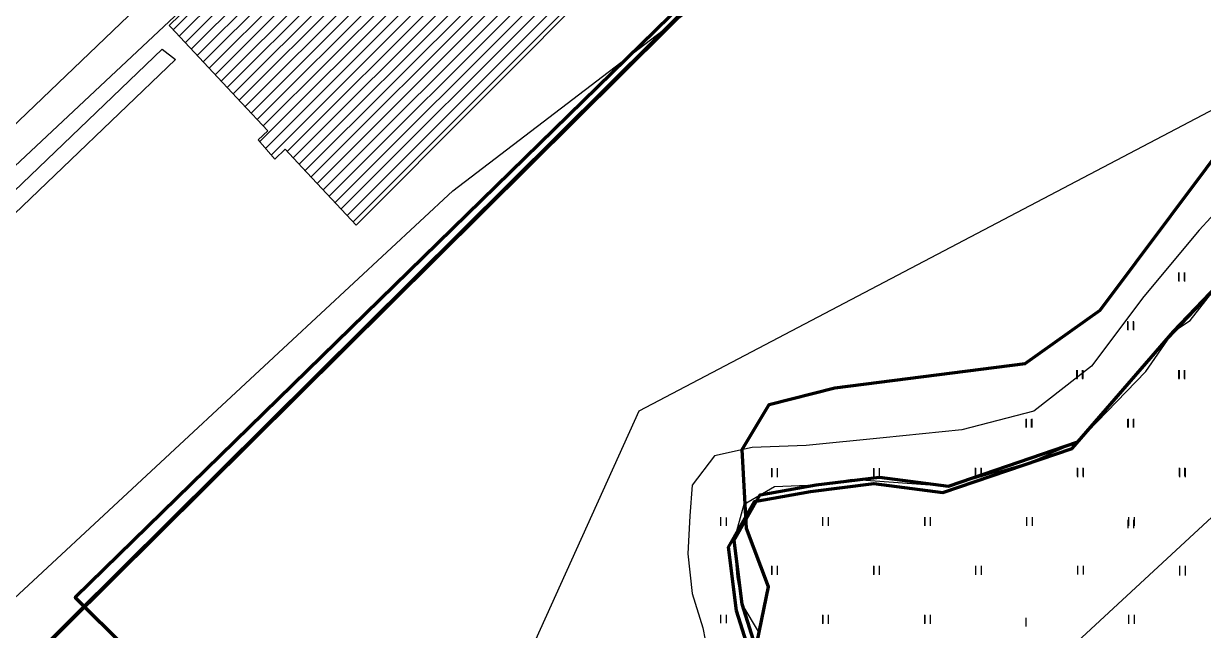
# Model space of a CAD drawing. Header units: millimetres. Extents: x 1379499 to 1411715, y 5652947 to 5671991.
# Drawn here: x 1403064 to 1403569, y 5660254 to 5660514 of the extents above; entities that cross this region are included whole.
import ezdxf

# ---------------------------------------------------------------- set-up
doc = ezdxf.new("R2010")
doc.units = ezdxf.units.MM
doc.layers.add('_5Інше', color=252, linetype='Continuous', lineweight=25)
for name, color, linetype in [('вулиці', 7, 'Continuous'), ('ВулНазва', 7, 'Continuous'), ('межа по генплану', 7, 'Continuous'), ('на область', 5, 'Continuous')]:
    doc.layers.add(name, color=color, linetype=linetype)
picture_1 = doc.add_image_def('image1.bmp', size_in_pixel=(3370, 2384))

# ---------------------------------------------------------------- blocks, each defined once
blk = doc.blocks.new('Турія')
at = {"layer": '_5Інше', "color": 5}
for points in [[(47238.47, 27208.36), (47230.96, 27220.79), (47228.82, 27232.58), (47227.59, 27248.09), (47231.92, 27263.65), (47244.89, 27271.26), (47262.71, 27271.95), (47278.11, 27274.37), (47319.28, 27271.43), (47354.52, 27281.85), (47374.62, 27290.33), (47403.71, 27320.56), (47415.58, 27337.64), (47422.7, 27342.38), (47433.62, 27356.14)], [(47441.55, 27397.32), (47426.6, 27381.1), (47402.94, 27352.6), (47380.5, 27322.8), (47355.81, 27303.58), (47325.04, 27295.57), (47291.38, 27292.04), (47258.36, 27288.84), (47235.28, 27287.88), (47219.25, 27284.35), (47209.63, 27271.85), (47208.67, 27258.72), (47207.71, 27242.37), (47209.63, 27225.39), (47214.12, 27210.65), (47217.16, 27195.27)]]:
    blk.add_lwpolyline(points, dxfattribs=at)
blk = doc.blocks.new('ТуріяПрибер')
at = {"layer": '_5Інше', "color": 160}
for points in [[(47740, 27508), (47474, 27474), (47179, 27319), (46966, 26847), (47023, 26821), (47000, 26754), (46939, 26743), (46974, 26633), (46879, 26481), (46913, 26470), (46880, 26373), (46921, 26348)], [(46768, 24208), (46922, 24778), (46918, 24781), (46924, 24984), (46963, 24986), (46960, 25058), (46917, 25059), (46916, 25122), (47042, 25306), (47065, 25943), (47093, 25540), (47164, 25902), (47092, 25992), (47088, 26106), (46993, 26442), (47127, 26627), (47198, 27064), (47524, 27366), (47631, 27206), (47810, 27266), (47842, 27342), (47995, 27705)]]:
    blk.add_lwpolyline(points, dxfattribs=at)
blk = doc.blocks.new('ТуріяВодоох')
at = {"layer": '_5Інше', "color": 140}
blk.add_lwpolyline([(46794, 26148), (46913, 26470), (46854, 26483), (46712, 26500), (46792, 26790), (46939, 26743), (46986, 26762), (47000, 26832), (46966, 26845), (46866, 26931), (46906, 27218), (47118, 27415), (47272, 27533)], dxfattribs=at)
blk = doc.blocks.new('ЛвЗд')
at = {"layer": '_5Інше', "color": 204, "linetype": 'Continuous'}
for points in [[(46904.693, 27385.476), (46996.861, 27472.85)], [(46996.861, 27472.85), (47002.617, 27468.426)], [(47002.617, 27468.426), (46905.533, 27376.551)]]:
    blk.add_lwpolyline(points, dxfattribs=at)

msp = doc.modelspace()

# ---------------------------------------------------------------- hatches: boundary and pattern name
at = {"layer": 'вулиці', "lineweight": -2}
h = msp.add_hatch(dxfattribs=at)
h.set_pattern_fill('ANSI31', color=5, scale=30, style=0)
h.set_pattern_definition([(45, (19203.3615, -9190.9644), (-2.6516504294, 2.6516504294), [])])
h.paths.add_polyline_path([(1403126.42, 5660513.52), (1403127.1, 5660512.79), (1403157.45, 5660480.39), (1403168.63, 5660468.45), (1403164.55, 5660464.47), (1403171.64, 5660456.23), (1403176.03, 5660460.55), (1403183.43, 5660452.65), (1403206.52, 5660428), (1403313.27, 5660535.36), (1403295.75, 5660552.49), (1403384.58, 5660640.48), (1403320.73, 5660701.98)])
h.paths.add_polyline_path([(1403199.34, 5660578.55), (1403324.75, 5660578.55), (1403324.75, 5660587.3), (1403199.34, 5660587.3)], flags=24)

# ---------------------------------------------------------------- linework, layer by layer
at = {"layer": 'вулиці', "color": 7, "lineweight": -2}
for p, q in [((1403558.57, 5660404.17), (1403558.57, 5660407.77)), ((1403558.57, 5660404.17), (1403558.57, 5660407.77)), ((1403558.57, 5660404.17), (1403558.57, 5660407.77)), ((1403558.61, 5660403.93), (1403558.61, 5660407.53)), ((1403558.66, 5660404.05), (1403558.66, 5660407.65)), ((1403560.97, 5660404.17), (1403560.97, 5660407.77)), ((1403560.97, 5660404.17), (1403560.97, 5660407.77)), ((1403560.97, 5660404.17), (1403560.97, 5660407.77)), ((1403560.97, 5660404.17), (1403560.97, 5660407.77)), ((1403561.01, 5660403.93), (1403561.01, 5660407.53)), ((1403561.06, 5660404.05), (1403561.06, 5660407.65)), ((1403536.75, 5660383.22), (1403536.75, 5660386.82)), ((1403536.79, 5660382.98), (1403536.79, 5660386.58)), ((1403539.15, 5660383.22), (1403539.15, 5660386.82)), ((1403539.19, 5660382.98), (1403539.19, 5660386.58)), ((1403514.93, 5660362.26), (1403514.93, 5660365.86)), ((1403514.97, 5660362.02), (1403514.97, 5660365.62)), ((1403515.1, 5660362.34), (1403515.1, 5660365.94)), ((1403517.33, 5660362.26), (1403517.33, 5660365.86)), ((1403517.37, 5660362.02), (1403517.37, 5660365.62)), ((1403517.5, 5660362.34), (1403517.5, 5660365.94)), ((1403558.57, 5660362.26), (1403558.57, 5660365.86)), ((1403558.57, 5660362.26), (1403558.57, 5660365.86)), ((1403558.61, 5660362.02), (1403558.61, 5660365.62)), ((1403558.73, 5660362.34), (1403558.73, 5660365.94)), ((1403560.97, 5660362.26), (1403560.97, 5660365.86)), ((1403560.97, 5660362.26), (1403560.97, 5660365.86)), ((1403561.01, 5660362.02), (1403561.01, 5660365.62)), ((1403561.13, 5660362.34), (1403561.13, 5660365.94)), ((1403493.11, 5660341.31), (1403493.11, 5660344.91)), ((1403493.28, 5660341.38), (1403493.28, 5660344.98)), ((1403495.51, 5660341.31), (1403495.51, 5660344.91)), ((1403495.68, 5660341.38), (1403495.68, 5660344.98)), ((1403536.75, 5660341.31), (1403536.75, 5660344.91)), ((1403536.91, 5660341.38), (1403536.91, 5660344.98)), ((1403539.15, 5660341.31), (1403539.15, 5660344.91)), ((1403539.31, 5660341.38), (1403539.31, 5660344.98)), ((1403384.34, 5660320.34), (1403384.34, 5660323.94)), ((1403384.39, 5660320.1), (1403384.39, 5660323.7)), ((1403384.44, 5660320.23), (1403384.44, 5660323.83)), ((1403386.74, 5660320.34), (1403386.74, 5660323.94)), ((1403386.79, 5660320.1), (1403386.79, 5660323.7)), ((1403386.84, 5660320.23), (1403386.84, 5660323.83)), ((1403386.84, 5660320.23), (1403386.84, 5660323.83)), ((1403427.98, 5660320.34), (1403427.98, 5660323.94)), ((1403428.02, 5660320.1), (1403428.02, 5660323.7)), ((1403428.07, 5660320.23), (1403428.07, 5660323.83)), ((1403428.07, 5660320.23), (1403428.07, 5660323.83)), ((1403430.38, 5660320.34), (1403430.38, 5660323.94)), ((1403430.42, 5660320.1), (1403430.42, 5660323.7)), ((1403430.47, 5660320.23), (1403430.47, 5660323.83)), ((1403430.47, 5660320.23), (1403430.47, 5660323.83)), ((1403471.46, 5660320.43), (1403471.46, 5660324.03)), ((1403471.46, 5660320.43), (1403471.46, 5660324.03)), ((1403471.61, 5660320.34), (1403471.61, 5660323.94)), ((1403471.61, 5660320.34), (1403471.61, 5660323.94)), ((1403471.66, 5660320.1), (1403471.66, 5660323.7)), ((1403471.71, 5660320.23), (1403471.71, 5660323.83)), ((1403471.71, 5660320.23), (1403471.71, 5660323.83)), ((1403473.86, 5660320.43), (1403473.86, 5660324.03)), ((1403473.86, 5660320.43), (1403473.86, 5660324.03)), ((1403474.01, 5660320.34), (1403474.01, 5660323.94)), ((1403474.01, 5660320.34), (1403474.01, 5660323.94)), ((1403474.06, 5660320.1), (1403474.06, 5660323.7)), ((1403474.11, 5660320.23), (1403474.11, 5660323.83)), ((1403474.11, 5660320.23), (1403474.11, 5660323.83)), ((1403515.1, 5660320.43), (1403515.1, 5660324.03)), ((1403515.25, 5660320.34), (1403515.25, 5660323.94)), ((1403515.3, 5660320.1), (1403515.3, 5660323.7)), ((1403515.35, 5660320.23), (1403515.35, 5660323.83)), ((1403515.35, 5660320.23), (1403515.35, 5660323.83)), ((1403515.35, 5660320.23), (1403515.35, 5660323.83)), ((1403517.5, 5660320.43), (1403517.5, 5660324.03)), ((1403517.65, 5660320.34), (1403517.65, 5660323.94)), ((1403517.7, 5660320.1), (1403517.7, 5660323.7)), ((1403517.75, 5660320.23), (1403517.75, 5660323.83)), ((1403517.75, 5660320.23), (1403517.75, 5660323.83)), ((1403517.75, 5660320.23), (1403517.75, 5660323.83)), ((1403517.75, 5660320.23), (1403517.75, 5660323.83)), ((1403558.73, 5660320.43), (1403558.73, 5660324.03)), ((1403558.89, 5660320.34), (1403558.89, 5660323.94)), ((1403558.94, 5660320.1), (1403558.94, 5660323.7)), ((1403558.94, 5660320.1), (1403558.94, 5660323.7)), ((1403558.98, 5660320.23), (1403558.98, 5660323.83)), ((1403558.98, 5660320.23), (1403558.98, 5660323.83)), ((1403561.13, 5660320.43), (1403561.13, 5660324.03)), ((1403561.29, 5660320.34), (1403561.29, 5660323.94)), ((1403561.34, 5660320.1), (1403561.34, 5660323.7)), ((1403561.34, 5660320.1), (1403561.34, 5660323.7)), ((1403561.38, 5660320.23), (1403561.38, 5660323.83)), ((1403561.38, 5660320.23), (1403561.38, 5660323.83)), ((1403362.52, 5660299.39), (1403362.52, 5660302.99)), ((1403362.57, 5660299.15), (1403362.57, 5660302.75)), ((1403364.97, 5660299.15), (1403364.97, 5660302.75)), ((1403406.16, 5660299.39), (1403406.16, 5660302.99)), ((1403406.2, 5660299.15), (1403406.2, 5660302.75)), ((1403408.56, 5660299.39), (1403408.56, 5660302.99)), ((1403408.6, 5660299.15), (1403408.6, 5660302.75)), ((1403449.8, 5660299.39), (1403449.8, 5660302.99)), ((1403449.84, 5660299.15), (1403449.84, 5660302.75)), ((1403449.89, 5660299.27), (1403449.89, 5660302.87)), ((1403452.2, 5660299.39), (1403452.2, 5660302.99)), ((1403452.24, 5660299.15), (1403452.24, 5660302.75)), ((1403452.29, 5660299.27), (1403452.29, 5660302.87)), ((1403493.43, 5660299.39), (1403493.43, 5660302.99)), ((1403493.48, 5660299.15), (1403493.48, 5660302.75)), ((1403493.48, 5660299.15), (1403493.48, 5660302.75)), ((1403493.53, 5660299.27), (1403493.53, 5660302.87)), ((1403495.83, 5660299.39), (1403495.83, 5660302.99)), ((1403495.88, 5660299.15), (1403495.88, 5660302.75)), ((1403495.88, 5660299.15), (1403495.88, 5660302.75)), ((1403495.93, 5660299.27), (1403495.93, 5660302.87)), ((1403536.85, 5660298.19), (1403536.85, 5660301.79)), ((1403536.85, 5660298.19), (1403536.85, 5660301.79)), ((1403537.07, 5660299.39), (1403537.07, 5660302.99)), ((1403537.12, 5660299.15), (1403537.12, 5660302.75)), ((1403539.25, 5660298.19), (1403539.25, 5660301.79)), ((1403539.25, 5660298.19), (1403539.25, 5660301.79)), ((1403539.47, 5660299.39), (1403539.47, 5660302.99)), ((1403539.52, 5660299.15), (1403539.52, 5660302.75)), ((1403384.34, 5660278.43), (1403384.34, 5660282.03)), ((1403384.39, 5660278.19), (1403384.39, 5660281.79)), ((1403384.39, 5660278.19), (1403384.39, 5660281.79)), ((1403384.44, 5660278.32), (1403384.44, 5660281.92)), ((1403386.74, 5660278.43), (1403386.74, 5660282.03)), ((1403386.79, 5660278.19), (1403386.79, 5660281.79)), ((1403386.79, 5660278.19), (1403386.79, 5660281.79)), ((1403386.84, 5660278.32), (1403386.84, 5660281.92)), ((1403427.98, 5660278.43), (1403427.98, 5660282.03)), ((1403428.02, 5660278.19), (1403428.02, 5660281.79)), ((1403428.02, 5660278.19), (1403428.02, 5660281.79)), ((1403428.07, 5660278.32), (1403428.07, 5660281.92)), ((1403430.38, 5660278.43), (1403430.38, 5660282.03)), ((1403430.42, 5660278.19), (1403430.42, 5660281.79)), ((1403430.42, 5660278.19), (1403430.42, 5660281.79)), ((1403430.47, 5660278.32), (1403430.47, 5660281.92)), ((1403471.61, 5660278.43), (1403471.61, 5660282.03)), ((1403471.61, 5660278.43), (1403471.61, 5660282.03)), ((1403471.66, 5660278.19), (1403471.66, 5660281.79)), ((1403471.66, 5660278.19), (1403471.66, 5660281.79)), ((1403471.66, 5660278.19), (1403471.66, 5660281.79)), ((1403471.71, 5660278.32), (1403471.71, 5660281.92)), ((1403474.01, 5660278.43), (1403474.01, 5660282.03)), ((1403474.01, 5660278.43), (1403474.01, 5660282.03)), ((1403474.06, 5660278.19), (1403474.06, 5660281.79)), ((1403474.06, 5660278.19), (1403474.06, 5660281.79)), ((1403474.06, 5660278.19), (1403474.06, 5660281.79)), ((1403474.06, 5660278.19), (1403474.06, 5660281.79)), ((1403474.11, 5660278.32), (1403474.11, 5660281.92)), ((1403515.25, 5660278.43), (1403515.25, 5660282.03)), ((1403517.65, 5660278.43), (1403517.65, 5660282.03)), ((1403558.89, 5660278.43), (1403558.89, 5660282.03)), ((1403558.94, 5660278.19), (1403558.94, 5660281.79)), ((1403558.94, 5660278.19), (1403558.94, 5660281.79)), ((1403558.94, 5660278.19), (1403558.94, 5660281.79)), ((1403558.98, 5660278.32), (1403558.98, 5660281.92)), ((1403558.98, 5660277.95), (1403558.98, 5660281.55)), ((1403561.29, 5660278.43), (1403561.29, 5660282.03)), ((1403561.34, 5660278.19), (1403561.34, 5660281.79)), ((1403561.34, 5660278.19), (1403561.34, 5660281.79)), ((1403561.34, 5660278.19), (1403561.34, 5660281.79)), ((1403561.38, 5660278.32), (1403561.38, 5660281.92)), ((1403561.38, 5660277.95), (1403561.38, 5660281.55)), ((1403561.38, 5660277.95), (1403561.38, 5660281.55)), ((1403362.52, 5660257.48), (1403362.52, 5660261.08)), ((1403362.52, 5660257.48), (1403362.52, 5660261.08)), ((1403364.92, 5660257.48), (1403364.92, 5660261.08)), ((1403364.92, 5660257.48), (1403364.92, 5660261.08)), ((1403406.16, 5660257.48), (1403406.16, 5660261.08)), ((1403406.16, 5660257.48), (1403406.16, 5660261.08)), ((1403406.2, 5660257.24), (1403406.2, 5660260.84)), ((1403406.25, 5660257.36), (1403406.25, 5660260.96)), ((1403408.56, 5660257.48), (1403408.56, 5660261.08)), ((1403408.56, 5660257.48), (1403408.56, 5660261.08)), ((1403408.6, 5660257.24), (1403408.6, 5660260.84)), ((1403408.65, 5660257.36), (1403408.65, 5660260.96)), ((1403449.8, 5660257.48), (1403449.8, 5660261.08)), ((1403449.8, 5660257.48), (1403449.8, 5660261.08)), ((1403449.8, 5660257.48), (1403449.8, 5660261.08)), ((1403449.84, 5660257.24), (1403449.84, 5660260.84)), ((1403449.89, 5660257.36), (1403449.89, 5660260.96)), ((1403452.2, 5660257.48), (1403452.2, 5660261.08)), ((1403452.2, 5660257.48), (1403452.2, 5660261.08)), ((1403452.2, 5660257.48), (1403452.2, 5660261.08)), ((1403452.2, 5660257.48), (1403452.2, 5660261.08)), ((1403452.24, 5660257.24), (1403452.24, 5660260.84)), ((1403452.29, 5660257.36), (1403452.29, 5660260.96)), ((1403537.07, 5660257.48), (1403537.07, 5660261.08)), ((1403537.07, 5660257.48), (1403537.07, 5660261.08)), ((1403537.12, 5660257.24), (1403537.12, 5660260.84)), ((1403537.17, 5660257.36), (1403537.17, 5660260.96)), ((1403539.47, 5660257.48), (1403539.47, 5660261.08)), ((1403539.47, 5660257.48), (1403539.47, 5660261.08)), ((1403539.52, 5660257.24), (1403539.52, 5660260.84)), ((1403539.57, 5660257.36), (1403539.57, 5660260.96)), ((1403493.16, 5660256.16), (1403493.16, 5660259.76)), ((1403493.16, 5660256.16), (1403493.16, 5660259.76))]:
    msp.add_line(p, q, dxfattribs=at)
at = {"layer": 'вулиці', "color": 7}
for points in [[(1403026.15, 5660421.23), (1403128.81, 5660517.33), (1403398.49, 5660783.29), (1403449.18, 5660835.85), (1403591.02, 5660968.49), (1403781.5, 5661159.63), (1403999.12, 5661377.83), (1404044.56, 5661437.26), (1404109.46, 5661525.98), (1404173.77, 5661619.23), (1404230.91, 5661703.81)], [(1402978.55, 5660392.69), (1403119.05, 5660527.36), (1403369.7, 5660774.56)]]:
    msp.add_lwpolyline(points, dxfattribs=at)
at = {"layer": 'ВулНазва', "color": 7, "lineweight": 9}
msp.add_lwpolyline([(1403127.1, 5660512.79), (1403126.42, 5660513.52), (1403320.73, 5660701.98), (1403384.58, 5660640.48), (1403295.75, 5660552.49), (1403313.27, 5660535.36), (1403206.52, 5660428), (1403183.43, 5660452.65), (1403176.03, 5660460.55), (1403171.64, 5660456.23), (1403164.55, 5660464.47), (1403168.63, 5660468.45), (1403157.45, 5660480.39), (1403127.1, 5660512.79)], close=True, dxfattribs=at)
at = {"layer": 'межа по генплану', "color": 3, "lineweight": 70}
msp.add_lwpolyline([(1403508.4, 5660681.47), (1403086.19, 5660268.51), (1403259.23, 5660096.55), (1403273.47, 5660154.52), (1403306.49, 5660207.65), (1403341.76, 5660233.11), (1403377.05, 5660244.74), (1403382.85, 5660273.05), (1403373.44, 5660298.03), (1403371.63, 5660331.95), (1403383.24, 5660351.15), (1403411.37, 5660358.31), (1403492.77, 5660368.69), (1403524.78, 5660391.65), (1403585.51, 5660472.68)], dxfattribs=at)
at = {"layer": 'межа по генплану', "color": 5, "lineweight": 70}
msp.add_lwpolyline([(1403498.61, 5660670.42), (1403062.12, 5660236.51), (1403262.54, 5660042.7), (1403270.55, 5660081.97), (1403298.31, 5660148.04), (1403332.55, 5660182.5), (1403382.05, 5660222.09), (1403369.19, 5660262.81), (1403365.82, 5660290.11), (1403376.93, 5660309.65), (1403400.94, 5660313.97), (1403428.02, 5660317.3), (1403457.5, 5660313.45), (1403512.85, 5660332.34), (1403553.81, 5660379.65), (1403582.29, 5660409.54)], dxfattribs=at)
at = {"layer": 'межа по генплану', "color": 1, "lineweight": 70}
msp.add_lwpolyline([(1403501.02, 5660673.23), (1403064.53, 5660239.31), (1403264.95, 5660045.5), (1403272.95, 5660084.77), (1403300.72, 5660150.84), (1403334.96, 5660185.3), (1403384.46, 5660224.89), (1403371.6, 5660265.61), (1403368.23, 5660292.91), (1403379.34, 5660312.45), (1403403.34, 5660316.77), (1403430.42, 5660320.1), (1403459.91, 5660316.25), (1403515.25, 5660335.14), (1403556.21, 5660382.45), (1403584.69, 5660412.35)], dxfattribs=at)

# ---------------------------------------------------------------- block references
at = {"layer": 'вулиці', "color": 7}
for name, p in [('ТуріяВодоох', (1356129.87, 5633027.66)), ('ТуріяПрибер', (1356148.37, 5633029.35)), ('Турія', (1356140.63, 5633044.82))]:
    msp.add_blockref(name, p, dxfattribs=at)
at = {"layer": 'ВулНазва', "color": 7, "lineweight": 9, "rotation": 0.3369352804739994}
msp.add_blockref('ЛвЗд', (1356288.93, 5632754.59), dxfattribs=at)

# ---------------------------------------------------------------- pictures from other files: only their frames are drawn
at = {"layer": 'на область', "color": 7, "lineweight": -2}
image = msp.add_image(picture_1, insert=(1395288.55, 5652947.02), size_in_units=(16426, 11620.05), dxfattribs=at)
image.dxf.flags = 7

doc.saveas('drawing.dxf')
